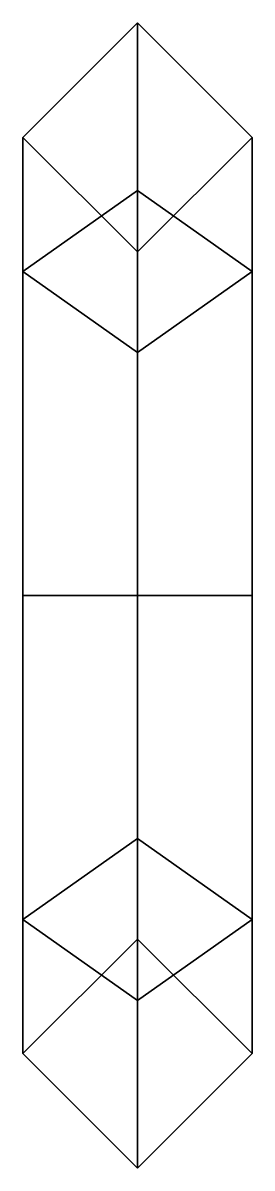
# Model space of a CAD drawing. Extents: x -0.01 to 0.01, y -0.05 to 0.05.
import ezdxf

# ---------------------------------------------------------------- set-up
doc = ezdxf.new("R2010")
doc.units = 0
doc.layers.add('TRACKS', color=3, linetype='CONTINUOUS')

msp = doc.modelspace()

# ---------------------------------------------------------------- linework, layer by layer
at = {"layer": 'TRACKS'}
for points in [[(0, 0.03536, -0.08536), (-0.01, 0.02828, -0.07828), (-0.01, 0.04, -0.05), (0, 0.05, -0.05)], [(0, 0.05), (-0.01, 0.04), (-0.01, 0.02828, 0.02828), (0, 0.03536, 0.03536)], [(-0.01, 0.04), (0, 0.05), (0, 0.05, -0.05), (-0.01, 0.04, -0.05)], [(0.01, 0.02828, -0.07828), (0, 0.03536, -0.08536), (0, 0.05, -0.05), (0.01, 0.04, -0.05)], [(0.01, 0.04), (0, 0.05), (0, 0.03536, 0.03536), (0.01, 0.02828, 0.02828)], [(0, 0.05), (0.01, 0.04), (0.01, 0.04, -0.05), (0, 0.05, -0.05)], [(-0.01, 0.02828, -0.07828), (0, 0.02121, -0.07121), (0, 0.03, -0.05), (-0.01, 0.04, -0.05)], [(-0.01, 0.04), (0, 0.03), (0, 0.02121, 0.02121), (-0.01, 0.02828, 0.02828)], [(0, 0.03), (-0.01, 0.04), (-0.01, 0.04, -0.05), (0, 0.03, -0.05)], [(0, 0.02121, -0.07121), (0.01, 0.02828, -0.07828), (0.01, 0.04, -0.05), (0, 0.03, -0.05)], [(0, 0.03), (0.01, 0.04), (0.01, 0.02828, 0.02828), (0, 0.02121, 0.02121)], [(0.01, 0.04), (0, 0.03), (0, 0.03, -0.05), (0.01, 0.04, -0.05)], [(0, 0, -0.1), (-0.01, 0, -0.09), (-0.01, 0.02828, -0.07828), (0, 0.03536, -0.08536)], [(0, 0.03536, 0.03536), (-0.01, 0.02828, 0.02828), (-0.01, 0, 0.04), (0, 0, 0.05)], [(0.01, 0, -0.09), (0, 0, -0.1), (0, 0.03536, -0.08536), (0.01, 0.02828, -0.07828)], [(0.01, 0.02828, 0.02828), (0, 0.03536, 0.03536), (0, 0, 0.05), (0.01, 0, 0.04)], [(-0.01, 0, -0.09), (0, 0, -0.08), (0, 0.02121, -0.07121), (-0.01, 0.02828, -0.07828)], [(-0.01, 0.02828, 0.02828), (0, 0.02121, 0.02121), (0, 0, 0.03), (-0.01, 0, 0.04)], [(0, 0, -0.08), (0.01, 0, -0.09), (0.01, 0.02828, -0.07828), (0, 0.02121, -0.07121)], [(0, 0.02121, 0.02121), (0.01, 0.02828, 0.02828), (0.01, 0, 0.04), (0, 0, 0.03)], [(0, 0, 0.05), (-0.01, 0, 0.04), (-0.01, -0.02828, 0.02828), (0, -0.03536, 0.03536)], [(-0.01, 0, 0.04), (0, 0, 0.03), (0, -0.02121, 0.02121), (-0.01, -0.02828, 0.02828)], [(0, -0.03536, -0.08536), (-0.01, -0.02828, -0.07828), (-0.01, 0, -0.09), (0, 0, -0.1)], [(-0.01, -0.02828, -0.07828), (0, -0.02121, -0.07121), (0, 0, -0.08), (-0.01, 0, -0.09)], [(0, 0, 0.03), (0.01, 0, 0.04), (0.01, -0.02828, 0.02828), (0, -0.02121, 0.02121)], [(0.01, 0, 0.04), (0, 0, 0.05), (0, -0.03536, 0.03536), (0.01, -0.02828, 0.02828)], [(0, -0.02121, -0.07121), (0.01, -0.02828, -0.07828), (0.01, 0, -0.09), (0, 0, -0.08)], [(0.01, -0.02828, -0.07828), (0, -0.03536, -0.08536), (0, 0, -0.1), (0.01, 0, -0.09)], [(-0.01, -0.02828, 0.02828), (0, -0.02121, 0.02121), (0, -0.03), (-0.01, -0.04)], [(-0.01, -0.04, -0.05), (0, -0.03, -0.05), (0, -0.02121, -0.07121), (-0.01, -0.02828, -0.07828)], [(0, -0.02121, 0.02121), (0.01, -0.02828, 0.02828), (0.01, -0.04), (0, -0.03)], [(0, -0.03, -0.05), (0.01, -0.04, -0.05), (0.01, -0.02828, -0.07828), (0, -0.02121, -0.07121)], [(0, -0.03536, 0.03536), (-0.01, -0.02828, 0.02828), (-0.01, -0.04), (0, -0.05)], [(0, -0.05, -0.05), (-0.01, -0.04, -0.05), (-0.01, -0.02828, -0.07828), (0, -0.03536, -0.08536)], [(0.01, -0.02828, 0.02828), (0, -0.03536, 0.03536), (0, -0.05), (0.01, -0.04)], [(0.01, -0.04, -0.05), (0, -0.05, -0.05), (0, -0.03536, -0.08536), (0.01, -0.02828, -0.07828)], [(-0.01, -0.04), (0, -0.03), (0, -0.03, -0.05), (-0.01, -0.04, -0.05)], [(0, -0.03), (0.01, -0.04), (0.01, -0.04, -0.05), (0, -0.03, -0.05)], [(0, -0.05), (-0.01, -0.04), (-0.01, -0.04, -0.05), (0, -0.05, -0.05)], [(0.01, -0.04), (0, -0.05), (0, -0.05, -0.05), (0.01, -0.04, -0.05)]]:
    msp.add_3dface(points, dxfattribs=at)

doc.saveas('drawing.dxf')
